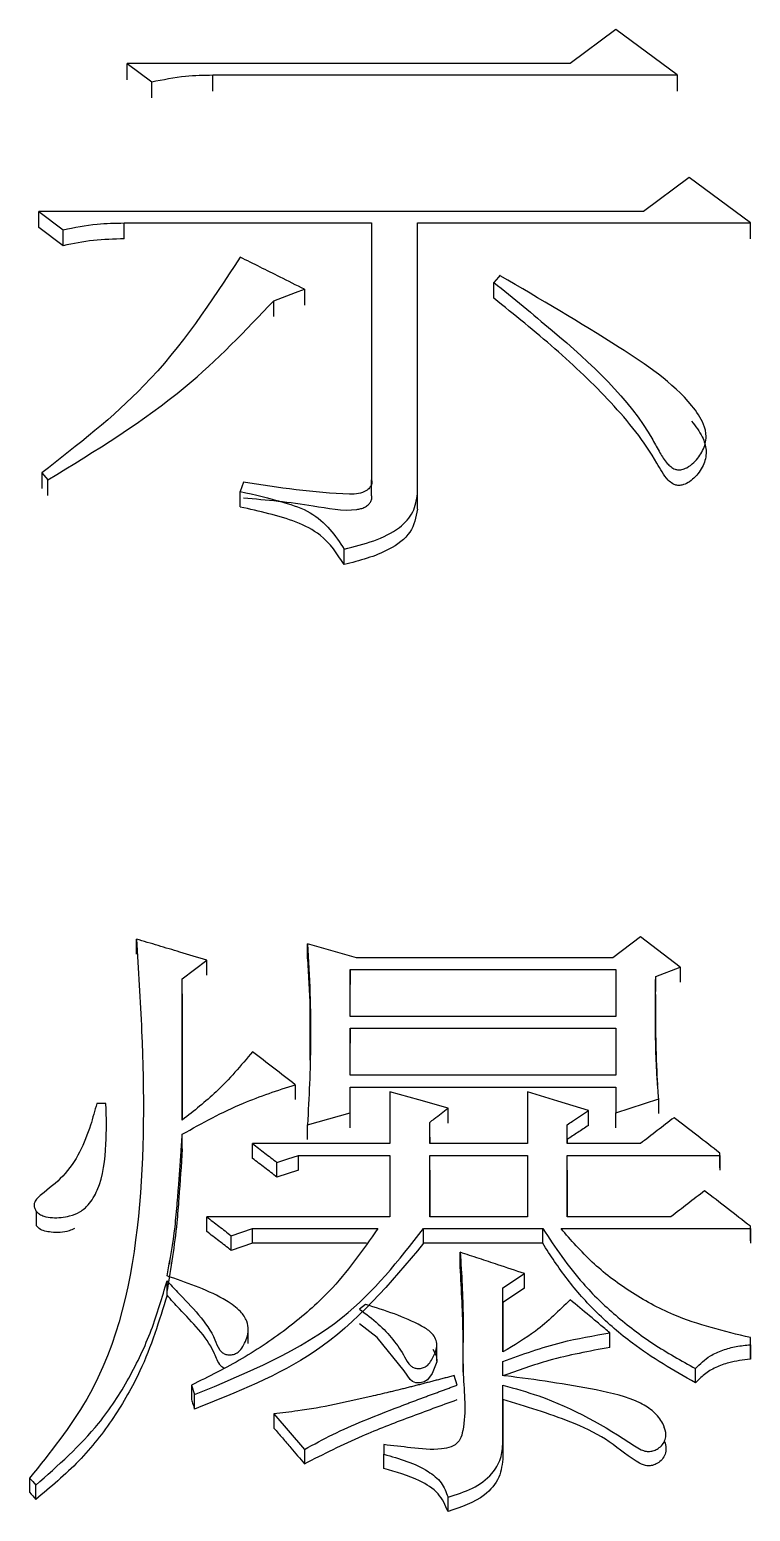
# Model space of a CAD drawing. Header units: millimetres. Extents: x 2379 to 4059, y 879 to 2067.
# Drawn here: x 2711.95 to 2714.51, y 1827.76 to 1833 of the extents above; entities that cross this region are included whole.
import ezdxf

# ---------------------------------------------------------------- set-up
doc = ezdxf.new("R2010")
doc.units = ezdxf.units.MM

msp = doc.modelspace()

# ---------------------------------------------------------------- linework, layer by layer
at = {"color": 7, "linetype": 'Continuous', "lineweight": 25}
for p, q in [((2714.0315, 1833.0007), (2713.8692, 1832.8803)), ((2714.2478, 1832.8402), (2714.0315, 1833.0007)), ((2712.3007, 1832.8803), (2712.3873, 1832.816)), ((2712.3007, 1832.8234), (2712.3007, 1832.8803)), ((2712.3873, 1832.7592), (2712.3873, 1832.816)), ((2712.6036, 1832.8402), (2714.2478, 1832.8402)), ((2712.6036, 1832.7833), (2712.6036, 1832.8402)), ((2714.2478, 1832.8402), (2714.2478, 1832.7833)), ((2714.2911, 1832.4778), (2714.1289, 1832.3567)), ((2714.5075, 1832.3163), (2714.2911, 1832.4778)), ((2711.987, 1832.3567), (2712.0736, 1832.2921)), ((2714.1289, 1832.3567), (2711.987, 1832.3567)), ((2711.987, 1832.3004), (2711.987, 1832.3567)), ((2712.0736, 1832.2357), (2711.987, 1832.3002)), ((2712.0736, 1832.2359), (2712.0736, 1832.2921)), ((2712.2899, 1832.3163), (2713.1661, 1832.3163)), ((2712.2899, 1832.2601), (2712.2899, 1832.3163)), ((2713.1661, 1832.3163), (2713.1661, 1831.4068)), ((2713.3284, 1832.3163), (2714.5075, 1832.3163)), ((2713.3284, 1831.3579), (2713.3284, 1832.3163)), ((2713.3284, 1832.2601), (2713.3284, 1832.3163)), ((2714.5075, 1832.2601), (2714.5075, 1832.3163)), ((2712.9281, 1832.0817), (2712.9281, 1832.0257)), ((2713.5989, 1832.0499), (2713.5989, 1832.1061)), ((2712.8199, 1831.9852), (2712.8199, 1832.0411)), ((2711.9978, 1831.4313), (2712.0194, 1831.4069)), ((2711.9978, 1831.4313), (2711.9978, 1831.376)), ((2712.0194, 1831.3517), (2712.0194, 1831.4069)), ((2712.7118, 1831.3987), (2712.701, 1831.366)), ((2713.1661, 1831.3515), (2713.1661, 1831.4068)), ((2713.3284, 1831.3026), (2713.3284, 1831.3578)), ((2713.0688, 1831.1069), (2713.0688, 1831.1617)), ((2712.3331, 1829.7282), (2712.3331, 1829.7813)), ((2714.1181, 1829.7896), (2714.0207, 1829.7149)), ((2714.2587, 1829.6817), (2714.1181, 1829.7896)), ((2713.1121, 1829.7149), (2712.939, 1829.7647)), ((2712.939, 1829.7116), (2712.939, 1829.7647)), ((2712.4955, 1829.6402), (2712.582, 1829.7066)), ((2712.582, 1829.6536), (2712.582, 1829.7066)), ((2713.0904, 1829.6734), (2714.0315, 1829.6734)), ((2713.0904, 1829.5073), (2713.0904, 1829.6734)), ((2713.0904, 1829.6734), (2713.0904, 1829.6204)), ((2714.0207, 1829.7149), (2713.1121, 1829.7149)), ((2714.0315, 1829.6734), (2714.0315, 1829.5073)), ((2714.1722, 1829.6485), (2714.2587, 1829.6817)), ((2714.2587, 1829.6817), (2714.2587, 1829.6287)), ((2712.4955, 1829.1408), (2712.4955, 1829.6402)), ((2712.4955, 1829.5873), (2712.4955, 1829.6402)), ((2713.0904, 1829.5073), (2713.0904, 1829.6204)), ((2714.1722, 1829.5956), (2714.1722, 1829.6485)), ((2712.4955, 1829.5873), (2712.4955, 1829.1452)), ((2712.9475, 1829.5264), (2712.9475, 1829.3526)), ((2714.0315, 1829.5073), (2713.0904, 1829.5073)), ((2713.0904, 1829.4657), (2714.0315, 1829.4657)), ((2713.0904, 1829.2992), (2713.0904, 1829.4657)), ((2713.0904, 1829.4657), (2713.0904, 1829.413)), ((2714.0315, 1829.4657), (2714.0315, 1829.2992)), ((2713.0904, 1829.2992), (2713.0904, 1829.4129)), ((2712.8957, 1829.2659), (2712.8957, 1829.2134)), ((2714.0315, 1829.2992), (2713.0904, 1829.2992)), ((2713.0904, 1829.2575), (2714.0315, 1829.2575)), ((2713.0904, 1829.1658), (2713.0904, 1829.2575)), ((2713.0904, 1829.2051), (2713.0904, 1829.2575)), ((2714.0315, 1829.2575), (2714.0315, 1829.1658)), ((2712.225, 1829.1992), (2712.1925, 1829.1992)), ((2713.0904, 1829.1135), (2713.0904, 1829.2051)), ((2713.2311, 1829.2409), (2713.2311, 1829.0573)), ((2713.7178, 1829.2409), (2713.7178, 1829.0573)), ((2714.0315, 1829.1658), (2714.183, 1829.2159)), ((2714.183, 1829.1634), (2714.183, 1829.2159)), ((2712.939, 1829.1241), (2713.0904, 1829.1658)), ((2713.0904, 1829.1135), (2713.0904, 1829.1658)), ((2713.4366, 1829.1301), (2713.4366, 1829.1825)), ((2713.9342, 1829.1218), (2713.9342, 1829.1742)), ((2714.0315, 1829.1135), (2714.0315, 1829.1658)), ((2712.2269, 1829.1221), (2712.2269, 1829.1224)), ((2712.4955, 1829.0385), (2712.4955, 1829.0907)), ((2712.939, 1829.0718), (2712.939, 1829.1241)), ((2713.3717, 1829.0573), (2713.3717, 1829.1324)), ((2713.3717, 1829.0801), (2713.3717, 1829.1324)), ((2713.8585, 1829.0573), (2713.8585, 1829.1241)), ((2713.8585, 1829.0718), (2713.8585, 1829.1241)), ((2713.2311, 1829.0573), (2712.7443, 1829.0573)), ((2712.7443, 1829.0051), (2712.7443, 1829.0573)), ((2713.3717, 1829.0801), (2713.3717, 1829.0573)), ((2713.7178, 1829.0573), (2713.3717, 1829.0573)), ((2713.8585, 1829.0718), (2713.8585, 1829.0573)), ((2714.1181, 1829.0573), (2713.8585, 1829.0573)), ((2712.8308, 1828.9384), (2712.8308, 1828.9905)), ((2712.9065, 1829.0156), (2713.2311, 1829.0156)), ((2712.9065, 1828.9634), (2712.9065, 1829.0156)), ((2713.2311, 1829.0156), (2713.2311, 1828.7982)), ((2713.3717, 1829.0156), (2713.7178, 1829.0156)), ((2713.3717, 1828.7982), (2713.3717, 1829.0156)), ((2713.3717, 1828.9634), (2713.3717, 1829.0156)), ((2713.7178, 1829.0156), (2713.7178, 1828.7982)), ((2713.8585, 1829.0156), (2714.3993, 1829.0156)), ((2713.8585, 1828.7982), (2713.8585, 1829.0156)), ((2713.8585, 1828.9634), (2713.8585, 1829.0156)), ((2714.3993, 1829.0156), (2714.3993, 1829.0239)), ((2714.3993, 1828.9717), (2714.3993, 1829.0239)), ((2714.3993, 1829.0156), (2714.3993, 1828.9634)), ((2712.9065, 1828.9634), (2712.8308, 1828.9384)), ((2713.3717, 1828.9634), (2713.3717, 1828.7982)), ((2713.8585, 1828.9634), (2713.8585, 1828.7982)), ((2711.9784, 1828.8184), (2711.9784, 1828.7662)), ((2713.2311, 1828.7982), (2712.582, 1828.7982)), ((2713.7178, 1828.7982), (2713.3717, 1828.7982)), ((2714.2262, 1828.7982), (2713.8585, 1828.7982)), ((2712.6686, 1828.6794), (2712.6686, 1828.7312)), ((2712.7443, 1828.7563), (2713.1878, 1828.7563)), ((2712.7443, 1828.7045), (2712.7443, 1828.7563)), ((2713.3501, 1828.7563), (2713.7719, 1828.7563)), ((2713.3501, 1828.7045), (2713.3501, 1828.7563)), ((2713.7719, 1828.7045), (2713.7719, 1828.7563)), ((2713.8368, 1828.7563), (2714.5075, 1828.7563)), ((2714.5075, 1828.7563), (2714.5075, 1828.7647)), ((2714.5075, 1828.7128), (2714.5075, 1828.7647)), ((2714.5075, 1828.7563), (2714.5075, 1828.7045)), ((2712.7443, 1828.7045), (2712.6686, 1828.6794)), ((2713.1475, 1828.7045), (2712.7443, 1828.7045)), ((2713.7719, 1828.7045), (2713.3501, 1828.7045)), ((2713.4799, 1828.6208), (2713.4799, 1828.6725)), ((2712.4414, 1828.5204), (2712.4414, 1828.572)), ((2713.6313, 1828.5468), (2713.707, 1828.5971)), ((2713.707, 1828.5455), (2713.707, 1828.5971)), ((2713.6313, 1828.32), (2713.6313, 1828.5468)), ((2713.6313, 1828.4952), (2713.6313, 1828.5468)), ((2713.707, 1828.5455), (2713.6313, 1828.4952)), ((2713.1446, 1828.4881), (2713.1229, 1828.4713)), ((2713.6313, 1828.4952), (2713.6313, 1828.32)), ((2712.7293, 1828.3492), (2712.7293, 1828.4009)), ((2714.0099, 1828.3359), (2714.0099, 1828.3872)), ((2714.5075, 1828.3452), (2714.5075, 1828.3705)), ((2713.3968, 1828.2866), (2713.3968, 1828.3381)), ((2714.5075, 1828.3452), (2714.5075, 1828.2939)), ((2713.6313, 1828.2359), (2713.6313, 1828.2864)), ((2713.6313, 1828.2352), (2713.6313, 1828.2864)), ((2714.3128, 1828.21), (2714.3128, 1828.2612)), ((2712.5279, 1828.2023), (2712.5387, 1828.1686)), ((2713.469, 1828.2023), (2713.4582, 1828.2359)), ((2713.6313, 1828.0001), (2713.6313, 1828.2023)), ((2713.6313, 1828.1512), (2713.6313, 1828.2023)), ((2712.5387, 1828.1176), (2712.5387, 1828.1686)), ((2713.6313, 1828.1512), (2713.6313, 1827.9492)), ((2712.82, 1828.1012), (2712.9282, 1827.9748)), ((2712.82, 1828.1012), (2712.82, 1828.0502)), ((2714.202, 1828.0507), (2714.202, 1828.0552)), ((2713.2094, 1827.9916), (2713.2094, 1827.9579)), ((2713.6313, 1828.0001), (2713.6313, 1827.9492)), ((2712.9282, 1827.9748), (2712.9282, 1827.924)), ((2713.2094, 1827.9071), (2713.2094, 1827.9579)), ((2711.9547, 1827.8734), (2711.9547, 1827.8227)), ((2711.9762, 1827.7976), (2711.9762, 1827.8482)), ((2713.4366, 1827.7554), (2713.4366, 1827.806))]:
    msp.add_line(p, q, dxfattribs=at)
at = {"color": 7, "linetype": 'Continuous', "lineweight": 25, "flags": 128}
for points in [[(2713.8692, 1832.8803), (2713.3223, 1832.8803), (2712.3007, 1832.8803)], [(2712.8199, 1832.0412), (2712.8655, 1832.0582), (2712.8968, 1832.07), (2712.9281, 1832.0817)], [(2713.6205, 1832.1303), (2713.615, 1832.1241), (2713.6069, 1832.1151), (2713.5989, 1832.106)], [(2712.701, 1831.3109), (2712.701, 1831.3332), (2712.701, 1831.3496), (2712.701, 1831.366)], [(2713.4366, 1829.1825), (2713.3338, 1829.2117), (2713.2311, 1829.2409)], [(2713.9342, 1829.1742), (2713.826, 1829.2075), (2713.7178, 1829.2409)], [(2712.8308, 1828.9905), (2712.8687, 1829.003), (2712.9065, 1829.0156)], [(2712.582, 1828.7463), (2712.582, 1828.7592), (2712.582, 1828.7722), (2712.582, 1828.7852), (2712.582, 1828.7982)], [(2712.6686, 1828.7312), (2712.7064, 1828.7437), (2712.7443, 1828.7563)], [(2713.3829, 1828.3299), (2713.3958, 1828.3044), (2713.3966, 1828.2849), (2713.3801, 1828.2433), (2713.3639, 1828.2212), (2713.3519, 1828.2138), (2713.3377, 1828.2102), (2713.3226, 1828.2109), (2713.3113, 1828.2149), (2713.3022, 1828.2218), (2713.2816, 1828.2533), (2713.1857, 1828.3705), (2713.1236, 1828.4193), (2713.1229, 1828.4198), (2713.1229, 1828.4198)], [(2714.5075, 1828.3191), (2714.5075, 1828.3362), (2714.5075, 1828.3533), (2714.5075, 1828.3705)], [(2714.5075, 1828.2939), (2714.5075, 1828.3025), (2714.5075, 1828.308), (2714.5075, 1828.3136), (2714.5075, 1828.3191)], [(2712.5279, 1828.2023), (2712.5279, 1828.1812), (2712.5279, 1828.1662), (2712.5279, 1828.1512)], [(2711.9547, 1827.8735), (2711.9655, 1827.8608), (2711.9762, 1827.8482)], [(2711.9547, 1827.8228), (2711.9601, 1827.8164), (2711.9655, 1827.8101), (2711.9762, 1827.7976)]]:
    msp.add_lwpolyline(points, dxfattribs=at)
at = {"color": 7, "linetype": 'Continuous', "lineweight": 25}
for points, knots in [([(2712.3873, 1832.816), (2712.427, 1832.824), (2712.4982, 1832.8383), (2712.5713, 1832.8396), (2712.6036, 1832.8402)], [0, 0, 0, 0, 0.5588349, 1, 1, 1, 1]), ([(2712.0736, 1832.2921), (2712.1133, 1832.3001), (2712.1845, 1832.3145), (2712.2576, 1832.3158), (2712.2899, 1832.3163)], [0, 0, 0, 0, 0.558835, 1, 1, 1, 1]), ([(2712.2899, 1832.2599), (2712.2532, 1832.2591), (2712.18, 1832.2577), (2712.109, 1832.243), (2712.0736, 1832.2357)], [0, 0, 0, 0, 0.501146, 1, 1, 1, 1]), ([(2712.7009, 1832.1951), (2712.5973, 1832.0371), (2712.4104, 1831.7524), (2712.1249, 1831.5303), (2711.9978, 1831.4313)], [0, 0, 0, 0, 0.554743, 1, 1, 1, 1]), ([(2712.9281, 1832.0817), (2712.8993, 1832.0961), (2712.847, 1832.1222), (2712.7713, 1832.16), (2712.7244, 1832.1834), (2712.7009, 1832.1951)], [0, 0, 0, 0, 0.380598, 0.690299, 1, 1, 1, 1]), ([(2713.5989, 1832.1061), (2713.6679, 1832.0498), (2713.8758, 1831.8804), (2714.0926, 1831.6827), (2714.1852, 1831.5048), (2714.2057, 1831.4723), (2714.2248, 1831.4532), (2714.2382, 1831.4448), (2714.2523, 1831.4419), (2714.2669, 1831.4433), (2714.2868, 1831.4511), (2714.3146, 1831.4728), (2714.3418, 1831.5101), (2714.3546, 1831.5582), (2714.3414, 1831.6145), (2714.2561, 1831.7357), (2714.0006, 1831.9075), (2713.7629, 1832.047), (2713.6208, 1832.1301), (2713.6205, 1832.1303)], [0, 0, 0, 0, 0.129751, 0.390615, 0.417722, 0.440785, 0.449026, 0.457344, 0.462695, 0.468033, 0.476543, 0.491684, 0.518141, 0.545407, 0.56857, 0.608449, 0.76773, 0.999424, 1, 1, 1, 1]), ([(2712.0194, 1831.4069), (2712.189, 1831.5103), (2712.4895, 1831.6936), (2712.7196, 1831.9357), (2712.8199, 1832.0412)], [0, 0, 0, 0, 0.564156, 1, 1, 1, 1]), ([(2714.2993, 1831.6149), (2714.3133, 1831.5968), (2714.3377, 1831.5651), (2714.3543, 1831.5122), (2714.3455, 1831.4619), (2714.3207, 1831.4245), (2714.2939, 1831.4007), (2714.2746, 1831.3903), (2714.2576, 1831.3865), (2714.244, 1831.3877), (2714.2295, 1831.3942), (2714.2023, 1831.418), (2714.148, 1831.5241), (2714.0186, 1831.6834), (2713.8175, 1831.874), (2713.6719, 1831.9911), (2713.5989, 1832.0499)], [0, 0, 0, 0, 0.056587, 0.098625, 0.141053, 0.187023, 0.208835, 0.226448, 0.236596, 0.246842, 0.255499, 0.27218, 0.331955, 0.555309, 0.776815, 1, 1, 1, 1]), ([(2713.1659, 1831.4068), (2713.1665, 1831.4038), (2713.1676, 1831.398), (2713.1651, 1831.3879), (2713.1586, 1831.3777), (2713.1442, 1831.3654), (2713.1196, 1831.3562), (2712.971, 1831.3588), (2712.8362, 1831.3796), (2712.7118, 1831.3987)], [0, 0, 0, 0, 0.021761, 0.042896, 0.073473, 0.104863, 0.166644, 0.230755, 1, 1, 1, 1]), ([(2712.701, 1831.366), (2712.7525, 1831.354), (2712.837, 1831.3342), (2712.9516, 1831.2964), (2713.0213, 1831.2334), (2713.053, 1831.1855), (2713.0688, 1831.1617)], [0, 0, 0, 0, 0.34927, 0.57275, 0.788452, 1, 1, 1, 1]), ([(2712.7118, 1831.3434), (2712.7939, 1831.3363), (2712.9274, 1831.3246), (2713.0675, 1831.2942), (2713.1284, 1831.3045), (2713.142, 1831.3099), (2713.1536, 1831.3177), (2713.1625, 1831.3276), (2713.1666, 1831.3373), (2713.1673, 1831.3454), (2713.1663, 1831.3495), (2713.1659, 1831.3515)], [0, 0, 0, 0, 0.505401, 0.821161, 0.85106, 0.880945, 0.911279, 0.941153, 0.970244, 0.984887, 1, 1, 1, 1]), ([(2713.0688, 1831.1617), (2713.1401, 1831.1796), (2713.2383, 1831.2041), (2713.318, 1831.2911), (2713.325, 1831.3358), (2713.3284, 1831.3579)], [0, 0, 0, 0, 0.574617, 0.790317, 1, 1, 1, 1]), ([(2713.0688, 1831.1068), (2713.0442, 1831.1445), (2713.0032, 1831.2075), (2712.8993, 1831.2608), (2712.8015, 1831.2878), (2712.7345, 1831.3031), (2712.701, 1831.3108)], [0, 0, 0, 0, 0.328257, 0.547892, 0.773338, 1, 1, 1, 1]), ([(2713.3284, 1831.3027), (2713.3228, 1831.2744), (2713.3114, 1831.2169), (2713.2115, 1831.1435), (2713.1235, 1831.1209), (2713.0688, 1831.1068)], [0, 0, 0, 0, 0.266546, 0.544071, 1, 1, 1, 1]), ([(2712.3331, 1829.7813), (2712.3399, 1829.6727), (2712.3602, 1829.3472), (2712.3628, 1828.8013), (2712.2492, 1828.2397), (2712.0277, 1827.9641), (2711.9548, 1827.8734)], [0, 0, 0, 0, 0.1662225, 0.4984072, 0.8349853, 1, 1, 1, 1]), ([(2712.582, 1829.7066), (2712.5503, 1829.7162), (2712.4929, 1829.7334), (2712.41, 1829.7583), (2712.3588, 1829.7736), (2712.3332, 1829.7813)], [0, 0, 0, 0, 0.382595, 0.691297, 1, 1, 1, 1]), ([(2712.939, 1829.7647), (2712.9422, 1829.7065), (2712.9487, 1829.5899), (2712.9518, 1829.3764), (2712.9439, 1829.221), (2712.939, 1829.1241)], [0, 0, 0, 0, 0.273666, 0.547375, 1, 1, 1, 1]), ([(2712.939, 1829.7116), (2712.9425, 1829.6534), (2712.9463, 1829.5912), (2712.9472, 1829.5289), (2712.9473, 1829.525)], [0, 0, 0, 0, 0.937412, 1, 1, 1, 1]), ([(2714.183, 1829.2159), (2714.1816, 1829.2323), (2714.1796, 1829.2571), (2714.1755, 1829.3147), (2714.1736, 1829.3601), (2714.1724, 1829.4013), (2714.1722, 1829.4137), (2714.1719, 1829.4261), (2714.1717, 1829.4384), (2714.1715, 1829.4508), (2714.1714, 1829.4631), (2714.1713, 1829.4755), (2714.1712, 1829.492), (2714.1712, 1829.5085), (2714.1712, 1829.5249), (2714.1712, 1829.5373), (2714.1713, 1829.5476), (2714.1713, 1829.5558), (2714.1714, 1829.564), (2714.1714, 1829.5723), (2714.1715, 1829.5805), (2714.1715, 1829.5867), (2714.1716, 1829.5929), (2714.1716, 1829.599), (2714.1717, 1829.6052), (2714.1718, 1829.6114), (2714.1718, 1829.6175), (2714.1719, 1829.6237), (2714.172, 1829.6299), (2714.172, 1829.6382), (2714.1721, 1829.6444), (2714.1722, 1829.6485)], [0, 0, 0, 0, 0.114246, 0.171369, 0.39989, 0.428452, 0.457013, 0.485575, 0.514136, 0.542697, 0.571259, 0.59982, 0.628382, 0.685505, 0.714066, 0.742627, 0.771189, 0.785469, 0.79975, 0.828312, 0.842592, 0.856873, 0.871154, 0.885434, 0.899715, 0.913996, 0.928276, 0.942557, 0.956838, 0.971119, 1, 1, 1, 1]), ([(2714.1794, 1829.2642), (2714.1794, 1829.2642), (2714.1794, 1829.2642), (2714.1794, 1829.265), (2714.1776, 1829.3001), (2714.1735, 1829.3972), (2714.1724, 1829.4963), (2714.1722, 1829.5511), (2714.1722, 1829.5764), (2714.1722, 1829.5824), (2714.1722, 1829.5851), (2714.1722, 1829.5854), (2714.1722, 1829.5856)], [0, 0, 0, 0, 0.00255, 0.007632, 0.020222, 0.476157, 0.750202, 0.924211, 0.964421, 0.979196, 0.990878, 1, 1, 1, 1]), ([(2712.7443, 1829.3825), (2712.7033, 1829.3338), (2712.6296, 1829.2463), (2712.5367, 1829.1732), (2712.4955, 1829.1408)], [0, 0, 0, 0, 0.556386, 1, 1, 1, 1]), ([(2712.8957, 1829.2659), (2712.8705, 1829.2853), (2712.82, 1829.3242), (2712.7695, 1829.3631), (2712.7443, 1829.3825)], [0, 0, 0, 0, 0.500003, 1, 1, 1, 1]), ([(2712.4955, 1829.0907), (2712.5661, 1829.1298), (2712.6926, 1829.1998), (2712.8335, 1829.2456), (2712.8957, 1829.2659)], [0, 0, 0, 0, 0.5578888, 1, 1, 1, 1]), ([(2712.1925, 1829.1992), (2712.1855, 1829.1738), (2712.1608, 1829.084), (2712.108, 1828.9632), (2712.0169, 1828.8939), (2711.9821, 1828.8646), (2711.9727, 1828.8518), (2711.97, 1828.8391), (2711.9723, 1828.8275), (2711.9789, 1828.8164), (2711.99, 1828.8066), (2712.0092, 1828.7979), (2712.0457, 1828.7932), (2712.0904, 1828.7972), (2712.1346, 1828.8139), (2712.1699, 1828.8454), (2712.2142, 1828.9241), (2712.2278, 1829.0482), (2712.2268, 1829.1506), (2712.2251, 1829.1987), (2712.225, 1829.1992)], [0, 0, 0, 0, 0.0801741, 0.2833022, 0.3768882, 0.3951622, 0.4106034, 0.4221834, 0.4337475, 0.4459485, 0.4596218, 0.4747566, 0.5015385, 0.5546435, 0.5898789, 0.6251459, 0.6851674, 0.8527528, 0.9985461, 1, 1, 1, 1]), ([(2713.3717, 1829.1324), (2713.3771, 1829.1366), (2713.3906, 1829.1471), (2713.4122, 1829.1637), (2713.4285, 1829.1762), (2713.4366, 1829.1825)], [0, 0, 0, 0, 0.250001, 0.625, 1, 1, 1, 1]), ([(2713.8585, 1829.1241), (2713.8648, 1829.1283), (2713.8805, 1829.1387), (2713.9058, 1829.1554), (2713.9247, 1829.1679), (2713.9342, 1829.1742)], [0, 0, 0, 0, 0.250001, 0.625, 1, 1, 1, 1]), ([(2714.2371, 1829.1491), (2714.2172, 1829.1338), (2714.1776, 1829.1032), (2714.1379, 1829.0726), (2714.1181, 1829.0573)], [0, 0, 0, 0, 0.4999996, 1, 1, 1, 1]), ([(2714.3993, 1829.0239), (2714.3723, 1829.0448), (2714.3182, 1829.0866), (2714.2641, 1829.1283), (2714.2371, 1829.1491)], [0, 0, 0, 0, 0.499999, 1, 1, 1, 1]), ([(2712.4414, 1828.5887), (2712.4522, 1828.6464), (2712.4683, 1828.733), (2712.4759, 1828.8275), (2712.4793, 1828.8674), (2712.4805, 1828.8819), (2712.4814, 1828.8928), (2712.4822, 1828.9037), (2712.4831, 1828.9146), (2712.4838, 1828.9236), (2712.4844, 1828.9327), (2712.485, 1828.94), (2712.4855, 1828.9472), (2712.4861, 1828.9545), (2712.4866, 1828.9617), (2712.4872, 1828.9708), (2712.4877, 1828.9781), (2712.4884, 1828.9871), (2712.4889, 1828.9944), (2712.4894, 1829.0016), (2712.4899, 1829.0089), (2712.4904, 1829.0161), (2712.491, 1829.0252), (2712.4915, 1829.0325), (2712.4922, 1829.0415), (2712.4926, 1829.0488), (2712.4933, 1829.0578), (2712.4938, 1829.0651), (2712.4942, 1829.0723), (2712.4948, 1829.0803), (2712.4952, 1829.0864), (2712.4955, 1829.0907)], [0, 0, 0, 0, 0.346641, 0.519778, 0.56306, 0.584702, 0.606343, 0.627984, 0.649625, 0.671267, 0.682087, 0.703729, 0.714549, 0.72537, 0.747011, 0.757832, 0.779473, 0.790294, 0.811935, 0.822756, 0.833576, 0.855218, 0.866038, 0.887679, 0.8985, 0.920141, 0.930962, 0.952603, 0.963424, 0.974244, 1, 1, 1, 1]), ([(2713.9342, 1829.1218), (2713.9216, 1829.1135), (2713.8963, 1829.0968), (2713.8711, 1829.0801), (2713.8585, 1829.0718)], [0, 0, 0, 0, 0.4999968, 1, 1, 1, 1]), ([(2712.4955, 1829.0385), (2712.4915, 1828.9804), (2712.4854, 1828.8934), (2712.4728, 1828.7259), (2712.4547, 1828.6171), (2712.4414, 1828.5371)], [0, 0, 0, 0, 0.346763, 0.520146, 1, 1, 1, 1]), ([(2712.7443, 1829.0573), (2712.7587, 1829.0462), (2712.7875, 1829.0239), (2712.8164, 1829.0016), (2712.8308, 1828.9905)], [0, 0, 0, 0, 0.499999, 1, 1, 1, 1]), ([(2712.8308, 1828.9384), (2712.8164, 1828.9495), (2712.7875, 1828.9717), (2712.7587, 1828.994), (2712.7443, 1829.0051)], [0, 0, 0, 0, 0.499998, 1, 1, 1, 1]), ([(2714.3452, 1828.8902), (2714.3254, 1828.8749), (2714.2857, 1828.8442), (2714.2461, 1828.8135), (2714.2262, 1828.7982)], [0, 0, 0, 0, 0.5, 1, 1, 1, 1]), ([(2714.5075, 1828.7647), (2714.4805, 1828.7856), (2714.4264, 1828.8275), (2714.3723, 1828.8693), (2714.3452, 1828.8902)], [0, 0, 0, 0, 0.499999, 1, 1, 1, 1]), ([(2712.582, 1828.7982), (2712.5964, 1828.787), (2712.6253, 1828.7647), (2712.6541, 1828.7423), (2712.6686, 1828.7312)], [0, 0, 0, 0, 0.499999, 1, 1, 1, 1]), ([(2712.1139, 1828.7564), (2712.1075, 1828.7536), (2712.082, 1828.7425), (2712.0441, 1828.7415), (2712.0084, 1828.7466), (2711.9894, 1828.7543), (2711.9817, 1828.7629), (2711.9786, 1828.7663)], [0, 0, 0, 0, 0.148468, 0.585965, 0.740537, 0.896744, 1, 1, 1, 1]), ([(2713.1878, 1828.7563), (2713.1342, 1828.6795), (2713.0454, 1828.5521), (2712.8738, 1828.404), (2712.7101, 1828.2927), (2712.5889, 1828.2325), (2712.5279, 1828.2023)], [0, 0, 0, 0, 0.333002, 0.552476, 0.774971, 1, 1, 1, 1]), ([(2712.5387, 1828.1686), (2712.7272, 1828.2467), (2713.0587, 1828.384), (2713.2622, 1828.6441), (2713.3501, 1828.7563)], [0, 0, 0, 0, 0.568507, 1, 1, 1, 1]), ([(2712.6686, 1828.6794), (2712.6541, 1828.6905), (2712.6253, 1828.7128), (2712.5964, 1828.7351), (2712.582, 1828.7463)], [0, 0, 0, 0, 0.499999, 1, 1, 1, 1]), ([(2713.7719, 1828.7563), (2713.8165, 1828.6899), (2713.8903, 1828.5799), (2714.0289, 1828.447), (2714.162, 1828.345), (2714.2623, 1828.2892), (2714.3128, 1828.2612)], [0, 0, 0, 0, 0.3338091, 0.553089, 0.7752188, 1, 1, 1, 1]), ([(2714.5075, 1828.3705), (2714.4146, 1828.3929), (2714.2626, 1828.4295), (2714.0784, 1828.5306), (2713.9436, 1828.634), (2713.8722, 1828.7157), (2713.8368, 1828.7563)], [0, 0, 0, 0, 0.347456, 0.568585, 0.785979, 1, 1, 1, 1]), ([(2713.3501, 1828.7045), (2713.2327, 1828.5638), (2713.0194, 1828.3083), (2712.6878, 1828.1767), (2712.5387, 1828.1176)], [0, 0, 0, 0, 0.550322, 1, 1, 1, 1]), ([(2713.4799, 1828.6725), (2713.4847, 1828.595), (2713.4936, 1828.4514), (2713.4852, 1828.2411), (2713.5034, 1828.0966), (2713.4826, 1828.0133), (2713.4665, 1827.9936), (2713.4441, 1827.9814), (2713.3894, 1827.9708), (2713.3089, 1827.9801), (2713.2412, 1827.9879), (2713.2094, 1827.9916)], [0, 0, 0, 0, 0.256994, 0.476109, 0.695219, 0.732033, 0.752358, 0.772757, 0.805752, 0.908876, 1, 1, 1, 1]), ([(2713.707, 1828.5971), (2713.6756, 1828.6075), (2713.6221, 1828.6253), (2713.5464, 1828.6505), (2713.502, 1828.6652), (2713.4799, 1828.6725)], [0, 0, 0, 0, 0.414509, 0.7072526, 1, 1, 1, 1]), ([(2714.3128, 1828.21), (2714.2359, 1828.2543), (2714.1099, 1828.3269), (2713.963, 1828.456), (2713.8558, 1828.5746), (2713.7998, 1828.6613), (2713.7719, 1828.7045)], [0, 0, 0, 0, 0.3460616, 0.5666401, 0.7845076, 1, 1, 1, 1]), ([(2712.4506, 1828.6315), (2712.4506, 1828.6316), (2712.4507, 1828.6318), (2712.4512, 1828.635), (2712.4521, 1828.6393), (2712.4527, 1828.6426)], [0, 0, 0, 0, 0.077285, 0.286179, 1, 1, 1, 1]), ([(2713.4903, 1828.2482), (2713.4906, 1828.2902), (2713.4913, 1828.4147), (2713.4844, 1828.5387), (2713.4799, 1828.6208)], [0, 0, 0, 0, 0.337144, 1, 1, 1, 1]), ([(2711.9762, 1827.8482), (2712.0555, 1827.9179), (2712.1852, 1828.032), (2712.3096, 1828.2254), (2712.3901, 1828.3954), (2712.4243, 1828.5132), (2712.4414, 1828.5719)], [0, 0, 0, 0, 0.345608, 0.56562, 0.783503, 1, 1, 1, 1]), ([(2712.4414, 1828.5719), (2712.4535, 1828.5586), (2712.5143, 1828.4917), (2712.5937, 1828.4172), (2712.6212, 1828.3354), (2712.6345, 1828.3182), (2712.6464, 1828.3116), (2712.6598, 1828.3089), (2712.6738, 1828.3098), (2712.6876, 1828.3147), (2712.7019, 1828.326), (2712.7186, 1828.3532), (2712.7329, 1828.3893), (2712.7249, 1828.4316), (2712.6995, 1828.4693), (2712.6116, 1828.5304), (2712.5173, 1828.5624), (2712.445, 1828.5875), (2712.4414, 1828.5887)], [0, 0, 0, 0, 0.066061, 0.330698, 0.377872, 0.393648, 0.409584, 0.423627, 0.439084, 0.455682, 0.472085, 0.502894, 0.574478, 0.61493, 0.665656, 0.740076, 0.987057, 1, 1, 1, 1]), ([(2712.4414, 1828.5203), (2712.4135, 1828.4297), (2712.3675, 1828.2798), (2712.2547, 1828.0849), (2712.1342, 1827.9287), (2712.0292, 1827.8415), (2711.9762, 1827.7976)], [0, 0, 0, 0, 0.334701, 0.553509, 0.775023, 1, 1, 1, 1]), ([(2712.6435, 1828.2629), (2712.6407, 1828.2642), (2712.6342, 1828.2673), (2712.6198, 1828.286), (2712.5931, 1828.3642), (2712.5142, 1828.4395), (2712.4558, 1828.5044), (2712.4414, 1828.5204)], [0, 0, 0, 0, 0.025812, 0.060648, 0.209585, 0.805129, 1, 1, 1, 1]), ([(2713.1229, 1828.4713), (2713.1458, 1828.4543), (2713.1895, 1828.4218), (2713.2432, 1828.3642), (2713.2782, 1828.3137), (2713.2959, 1828.2763), (2713.3137, 1828.2641), (2713.3262, 1828.261), (2713.3398, 1828.2611), (2713.3537, 1828.2648), (2713.3679, 1828.2746), (2713.382, 1828.2965), (2713.3948, 1828.3218), (2713.3986, 1828.3501), (2713.3909, 1828.3713), (2713.3737, 1828.3938), (2713.3244, 1828.4227), (2713.2471, 1828.4559), (2713.1789, 1828.4773), (2713.1446, 1828.4881)], [0, 0, 0, 0, 0.117411, 0.224515, 0.331514, 0.385099, 0.401502, 0.417942, 0.434593, 0.453955, 0.473463, 0.503457, 0.565825, 0.597867, 0.629903, 0.663788, 0.718191, 0.858064, 1, 1, 1, 1]), ([(2713.8693, 1828.5048), (2713.8301, 1828.4659), (2713.7597, 1828.3958), (2713.6708, 1828.3434), (2713.6313, 1828.32)], [0, 0, 0, 0, 0.5551112, 1, 1, 1, 1]), ([(2714.0099, 1828.3872), (2713.9979, 1828.3973), (2713.9738, 1828.4175), (2713.9269, 1828.4567), (2713.892, 1828.4858), (2713.8693, 1828.5048)], [0, 0, 0, 0, 0.25711, 0.51422, 1, 1, 1, 1]), ([(2713.6313, 1828.2864), (2713.6997, 1828.311), (2713.8223, 1828.355), (2713.9525, 1828.3774), (2714.0099, 1828.3872)], [0, 0, 0, 0, 0.5585499, 1, 1, 1, 1]), ([(2714.0099, 1828.3359), (2713.9371, 1828.3223), (2713.8074, 1828.2982), (2713.685, 1828.2544), (2713.6313, 1828.2352)], [0, 0, 0, 0, 0.561231, 1, 1, 1, 1]), ([(2714.3128, 1828.2612), (2714.3293, 1828.2773), (2714.3569, 1828.3043), (2714.4093, 1828.3271), (2714.4571, 1828.3406), (2714.4907, 1828.3437), (2714.5075, 1828.3452)], [0, 0, 0, 0, 0.330678, 0.55099, 0.77457, 1, 1, 1, 1]), ([(2714.5075, 1828.2939), (2714.4816, 1828.291), (2714.439, 1828.2862), (2714.3845, 1828.266), (2714.3437, 1828.242), (2714.323, 1828.2206), (2714.3128, 1828.21)], [0, 0, 0, 0, 0.3471514, 0.569168, 0.7868569, 1, 1, 1, 1]), ([(2713.4582, 1828.2359), (2713.4556, 1828.2352), (2713.4503, 1828.2338), (2713.4423, 1828.2317), (2713.4344, 1828.2297), (2713.4238, 1828.2269), (2713.4132, 1828.2241), (2713.4026, 1828.2214), (2713.3947, 1828.2193), (2713.3841, 1828.2165), (2713.3735, 1828.2138), (2713.3629, 1828.211), (2713.3549, 1828.209), (2713.3443, 1828.2062), (2713.3337, 1828.2035), (2713.3205, 1828.2001), (2713.3072, 1828.1968), (2713.2913, 1828.1927), (2713.27, 1828.1874), (2713.2487, 1828.1822), (2713.2114, 1828.1732), (2713.0992, 1828.1471), (2712.9642, 1828.1165), (2712.8481, 1828.1042), (2712.82, 1828.1012)], [0, 0, 0, 0, 0.012619, 0.025237, 0.037856, 0.050474, 0.075711, 0.08833, 0.100948, 0.113567, 0.138804, 0.151422, 0.164041, 0.176659, 0.201896, 0.214515, 0.239752, 0.264989, 0.290226, 0.3407, 0.365937, 0.466887, 0.870929, 1, 1, 1, 1]), ([(2712.9282, 1827.9748), (2712.9613, 1827.9928), (2713.0628, 1828.0479), (2713.1817, 1828.0942), (2713.2691, 1828.1281), (2713.2876, 1828.1352), (2713.3061, 1828.1422), (2713.3224, 1828.1483), (2713.3363, 1828.1535), (2713.3433, 1828.1561), (2713.3526, 1828.1596), (2713.3619, 1828.163), (2713.3712, 1828.1665), (2713.3782, 1828.169), (2713.3875, 1828.1725), (2713.3968, 1828.1759), (2713.4061, 1828.1793), (2713.4131, 1828.1819), (2713.4224, 1828.1853), (2713.4317, 1828.1887), (2713.441, 1828.1921), (2713.448, 1828.1946), (2713.4574, 1828.198), (2713.4644, 1828.2006), (2713.469, 1828.2023)], [0, 0, 0, 0, 0.194919, 0.596792, 0.647185, 0.672381, 0.697577, 0.74797, 0.760568, 0.773166, 0.785764, 0.81096, 0.823558, 0.836156, 0.848754, 0.873951, 0.886549, 0.899147, 0.911745, 0.936941, 0.949539, 0.962137, 0.974736, 1, 1, 1, 1]), ([(2713.6313, 1828.2023), (2713.6739, 1828.1903), (2713.842, 1828.1428), (2713.9998, 1828.0525), (2714.1171, 1827.9743), (2714.1373, 1827.9674), (2714.1547, 1827.9672), (2714.1709, 1827.9718), (2714.1865, 1827.9811), (2714.2003, 1827.9955), (2714.2082, 1828.0142), (2714.2084, 1828.039), (2714.1963, 1828.0721), (2714.1668, 1828.1097), (2714.0896, 1828.1583), (2713.9085, 1828.1979), (2713.7449, 1828.2223), (2713.6344, 1828.2355), (2713.6313, 1828.2359)], [0, 0, 0, 0, 0.099165, 0.391823, 0.413047, 0.4272, 0.439104, 0.450968, 0.464473, 0.480605, 0.498238, 0.5147, 0.543399, 0.586336, 0.629267, 0.752496, 0.993107, 1, 1, 1, 1]), ([(2712.9282, 1827.924), (2712.9959, 1827.9582), (2713.1165, 1828.019), (2713.3001, 1828.0894), (2713.4127, 1828.1306), (2713.469, 1828.1511)], [0, 0, 0, 0, 0.390671, 0.695193, 1, 1, 1, 1]), ([(2714.2018, 1828.004), (2714.202, 1828.0037), (2714.2069, 1827.9961), (2714.2086, 1827.9798), (2714.207, 1827.9575), (2714.1958, 1827.9388), (2714.1798, 1827.9253), (2714.1619, 1827.9177), (2714.1443, 1827.9158), (2714.1236, 1827.9203), (2714.0714, 1827.9509), (2713.9985, 1828.0158), (2713.8375, 1828.089), (2713.7122, 1828.1268), (2713.6313, 1828.1512)], [0, 0, 0, 0, 0.001452, 0.042027, 0.075255, 0.108643, 0.140012, 0.167054, 0.189667, 0.212296, 0.253614, 0.448848, 0.644465, 1, 1, 1, 1]), ([(2712.82, 1828.0502), (2712.83, 1828.0386), (2712.85, 1828.0153), (2712.886, 1827.9732), (2712.9121, 1827.9428), (2712.9282, 1827.924)], [0, 0, 0, 0, 0.277089, 0.554178, 1, 1, 1, 1]), ([(2713.4366, 1827.806), (2713.4661, 1827.8151), (2713.5243, 1827.833), (2713.5911, 1827.8811), (2713.6267, 1827.9409), (2713.6298, 1827.9805), (2713.6313, 1828.0001)], [0, 0, 0, 0, 0.291567, 0.574035, 0.788626, 1, 1, 1, 1]), ([(2713.2094, 1827.9579), (2713.2645, 1827.9421), (2713.3405, 1827.9202), (2713.4163, 1827.8592), (2713.4299, 1827.8235), (2713.4366, 1827.806)], [0, 0, 0, 0, 0.572071, 0.789697, 1, 1, 1, 1]), ([(2713.6313, 1827.9492), (2713.6287, 1827.9242), (2713.6236, 1827.8736), (2713.5572, 1827.795), (2713.4828, 1827.7706), (2713.4366, 1827.7554)], [0, 0, 0, 0, 0.2694188, 0.5458195, 1, 1, 1, 1]), ([(2713.4366, 1827.7554), (2713.4269, 1827.7775), (2713.4072, 1827.8227), (2713.3219, 1827.8749), (2713.2524, 1827.8948), (2713.2094, 1827.9071)], [0, 0, 0, 0, 0.267567, 0.547482, 1, 1, 1, 1])]:
    msp.add_open_spline(points, degree=3, knots=knots, dxfattribs=at)
msp.add_open_spline([(2712.5279, 1828.1511), (2712.5297, 1828.1456), (2712.5333, 1828.1344), (2712.5369, 1828.1232), (2712.5387, 1828.1176)], degree=3, dxfattribs=at)

doc.saveas('drawing.dxf')
